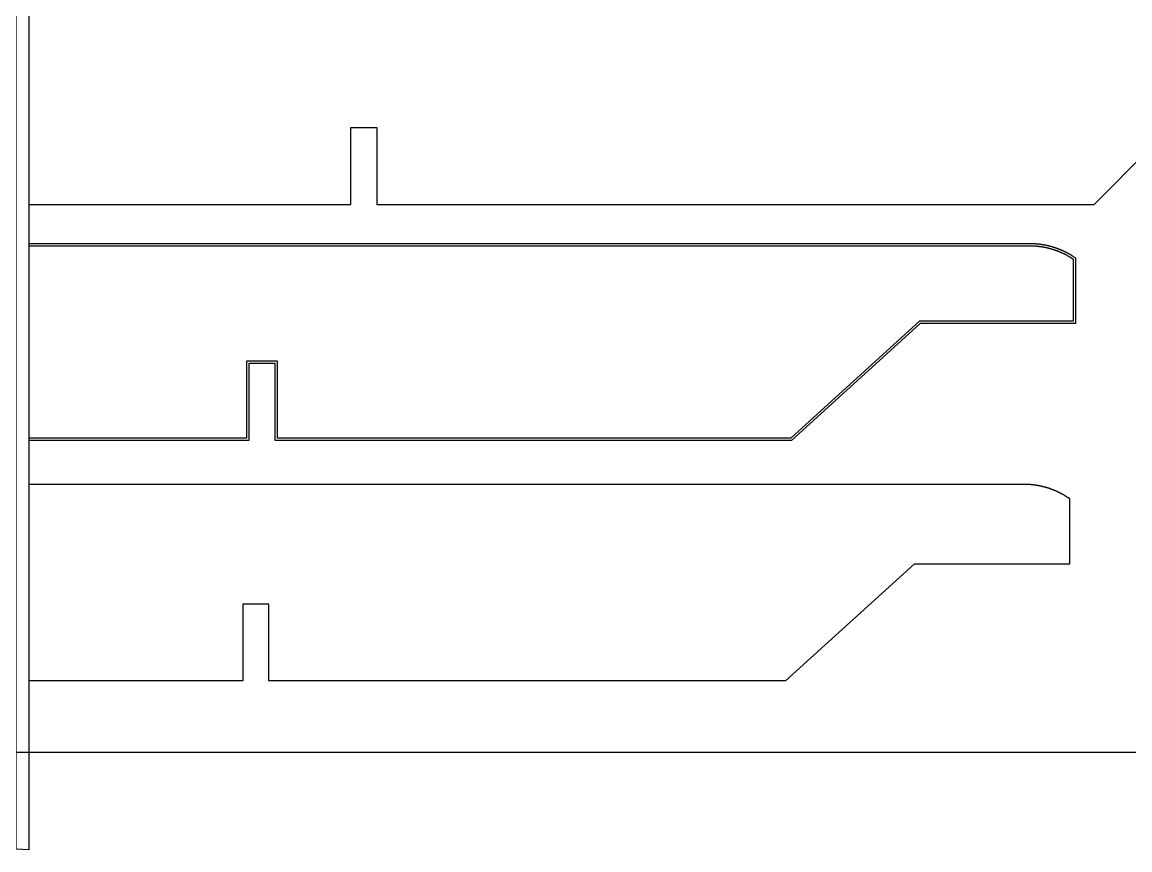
# Model space of a CAD drawing. Header units: inches. Extents: x -1514 to 1282, y -2074 to 286.
# Drawn here: x -769.04 to -754.63, y -1613.47 to -1602.71 of the extents above; entities that cross this region are included whole.
import ezdxf

# ---------------------------------------------------------------- set-up
doc = ezdxf.new("R2010")
doc.units = ezdxf.units.IN
doc.header["$LTSCALE"] = 0.1
doc.header["$MEASUREMENT"] = 0
doc.layers.add('pic', color=1, linetype='Continuous')

msp = doc.modelspace()

# ---------------------------------------------------------------- linework, layer by layer
at = {"color": 7, "linetype": 'Continuous', "lineweight": 25}
for points in [[(-768.95181, -1605.08432), (-764.76386, -1605.08432), (-764.76386, -1604.08432), (-764.42386, -1604.08432), (-764.42386, -1605.08432), (-755.09797, -1605.08432), (-754.38386, -1604.37021)], [(-768.95173, -1605.5908), (-755.93649, -1605.5908), (-755.9317, -1605.59081), (-755.92688, -1605.59084), (-755.92206, -1605.5909), (-755.91723, -1605.59098), (-755.91241, -1605.59108), (-755.90758, -1605.59121), (-755.90275, -1605.59135), (-755.89792, -1605.59152), (-755.89309, -1605.59172), (-755.88827, -1605.59193), (-755.88344, -1605.59217), (-755.87861, -1605.59243), (-755.87378, -1605.59271), (-755.86895, -1605.59301), (-755.86412, -1605.59334), (-755.8593, -1605.59369), (-755.85447, -1605.59406), (-755.84964, -1605.59446), (-755.84482, -1605.59487), (-755.84, -1605.59531), (-755.83517, -1605.59577), (-755.83035, -1605.59626), (-755.82554, -1605.59676), (-755.82072, -1605.59729), (-755.8159, -1605.59784), (-755.81109, -1605.59841), (-755.80628, -1605.599), (-755.80147, -1605.59962), (-755.79666, -1605.60026), (-755.79186, -1605.60092), (-755.78706, -1605.6016), (-755.78226, -1605.60231), (-755.77747, -1605.60303), (-755.77268, -1605.60378), (-755.76789, -1605.60455), (-755.76311, -1605.60535), (-755.75832, -1605.60616), (-755.75355, -1605.607), (-755.74877, -1605.60785), (-755.74401, -1605.60873), (-755.73924, -1605.60964), (-755.73448, -1605.61056), (-755.72973, -1605.61151), (-755.72497, -1605.61247), (-755.72023, -1605.61346), (-755.71549, -1605.61447), (-755.71075, -1605.61551), (-755.70602, -1605.61656), (-755.70129, -1605.61764), (-755.69657, -1605.61874), (-755.69186, -1605.61986), (-755.68715, -1605.621), (-755.68245, -1605.62216), (-755.67775, -1605.62335), (-755.67306, -1605.62455), (-755.66838, -1605.62578), (-755.6637, -1605.62703), (-755.65903, -1605.6283), (-755.65437, -1605.62959), (-755.64971, -1605.63091), (-755.64506, -1605.63224), (-755.64042, -1605.6336), (-755.63579, -1605.63498), (-755.63116, -1605.63638), (-755.62654, -1605.6378), (-755.62193, -1605.63924), (-755.61733, -1605.64071), (-755.61273, -1605.64219), (-755.60815, -1605.6437), (-755.60357, -1605.64523), (-755.599, -1605.64678), (-755.59445, -1605.64835), (-755.59216, -1605.64915), (-755.58985, -1605.64996), (-755.5853, -1605.65157), (-755.58074, -1605.65322), (-755.57618, -1605.65489), (-755.57163, -1605.65658), (-755.56709, -1605.65829), (-755.56255, -1605.66002), (-755.55802, -1605.66178), (-755.5535, -1605.66356), (-755.54899, -1605.66535), (-755.54448, -1605.66717), (-755.53999, -1605.66902), (-755.5355, -1605.67088), (-755.53102, -1605.67276), (-755.52654, -1605.67467), (-755.52208, -1605.6766), (-755.51762, -1605.67855), (-755.51318, -1605.68052), (-755.50874, -1605.68251), (-755.50431, -1605.68452), (-755.49989, -1605.68655), (-755.49548, -1605.68861), (-755.49108, -1605.69068), (-755.48669, -1605.69278), (-755.4823, -1605.6949), (-755.47793, -1605.69703), (-755.47357, -1605.69919), (-755.46922, -1605.70137), (-755.46488, -1605.70357), (-755.46054, -1605.70579), (-755.45622, -1605.70803), (-755.45191, -1605.71029), (-755.44761, -1605.71257), (-755.44333, -1605.71487), (-755.43905, -1605.71719), (-755.43478, -1605.71953), (-755.43053, -1605.72189), (-755.42628, -1605.72427), (-755.42205, -1605.72667), (-755.41783, -1605.72909), (-755.41363, -1605.73153), (-755.40943, -1605.73399), (-755.40525, -1605.73646), (-755.40108, -1605.73896), (-755.39692, -1605.74148), (-755.39277, -1605.74402), (-755.38864, -1605.74658), (-755.38452, -1605.74915), (-755.38041, -1605.75175), (-755.37632, -1605.75436), (-755.37224, -1605.75699), (-755.36817, -1605.75965), (-755.36412, -1605.76232), (-755.36008, -1605.76501), (-755.35605, -1605.76772), (-755.33897, -1605.77934), (-755.33897, -1606.63079), (-757.35738, -1606.63079), (-759.03033, -1608.1508), (-765.74807, -1608.1508), (-765.74807, -1607.1508), (-766.08807, -1607.1508), (-766.08807, -1608.1508), (-768.9513, -1608.1508)], [(-768.95172, -1605.6208), (-755.93652, -1605.6208), (-755.93184, -1605.62081), (-755.92716, -1605.62084), (-755.92248, -1605.6209), (-755.9178, -1605.62097), (-755.91311, -1605.62107), (-755.90842, -1605.62119), (-755.90374, -1605.62134), (-755.89905, -1605.6215), (-755.89436, -1605.62169), (-755.88967, -1605.6219), (-755.88498, -1605.62213), (-755.88029, -1605.62238), (-755.8756, -1605.62265), (-755.87091, -1605.62295), (-755.86622, -1605.62327), (-755.86153, -1605.62361), (-755.85684, -1605.62397), (-755.85216, -1605.62435), (-755.84747, -1605.62476), (-755.84278, -1605.62518), (-755.8381, -1605.62563), (-755.83342, -1605.6261), (-755.82873, -1605.62659), (-755.82405, -1605.6271), (-755.81938, -1605.62764), (-755.8147, -1605.62819), (-755.81002, -1605.62877), (-755.80535, -1605.62937), (-755.80068, -1605.62999), (-755.79602, -1605.63063), (-755.79135, -1605.63129), (-755.78669, -1605.63198), (-755.78203, -1605.63268), (-755.77738, -1605.63341), (-755.77272, -1605.63416), (-755.76808, -1605.63493), (-755.76343, -1605.63572), (-755.75879, -1605.63653), (-755.75415, -1605.63737), (-755.74952, -1605.63822), (-755.74489, -1605.6391), (-755.74026, -1605.64), (-755.73564, -1605.64092), (-755.73103, -1605.64186), (-755.72642, -1605.64282), (-755.72181, -1605.6438), (-755.71721, -1605.6448), (-755.71262, -1605.64583), (-755.70802, -1605.64687), (-755.70344, -1605.64794), (-755.69886, -1605.64903), (-755.69429, -1605.65014), (-755.68972, -1605.65127), (-755.68516, -1605.65242), (-755.6806, -1605.65359), (-755.67606, -1605.65478), (-755.67151, -1605.65599), (-755.66698, -1605.65723), (-755.66245, -1605.65848), (-755.65793, -1605.65976), (-755.65342, -1605.66106), (-755.64891, -1605.66237), (-755.64441, -1605.66371), (-755.63992, -1605.66507), (-755.63543, -1605.66645), (-755.63096, -1605.66785), (-755.62649, -1605.66927), (-755.62203, -1605.67072), (-755.61758, -1605.67218), (-755.61314, -1605.67366), (-755.6087, -1605.67517), (-755.60428, -1605.67669), (-755.60206, -1605.67746), (-755.59984, -1605.67824), (-755.59541, -1605.67982), (-755.59098, -1605.68142), (-755.58656, -1605.68304), (-755.58214, -1605.68468), (-755.57773, -1605.68634), (-755.57333, -1605.68802), (-755.56893, -1605.68972), (-755.56455, -1605.69145), (-755.56016, -1605.6932), (-755.55579, -1605.69496), (-755.55142, -1605.69675), (-755.54707, -1605.69856), (-755.54271, -1605.70039), (-755.53837, -1605.70224), (-755.53404, -1605.70411), (-755.52971, -1605.70601), (-755.52539, -1605.70792), (-755.52108, -1605.70985), (-755.51678, -1605.71181), (-755.51249, -1605.71378), (-755.50821, -1605.71577), (-755.50393, -1605.71779), (-755.49967, -1605.71982), (-755.49542, -1605.72188), (-755.49117, -1605.72395), (-755.48693, -1605.72605), (-755.48271, -1605.72816), (-755.47849, -1605.7303), (-755.47429, -1605.73245), (-755.47009, -1605.73463), (-755.46591, -1605.73682), (-755.46173, -1605.73904), (-755.45757, -1605.74127), (-755.45342, -1605.74352), (-755.44927, -1605.74579), (-755.44514, -1605.74809), (-755.44102, -1605.7504), (-755.43692, -1605.75273), (-755.43282, -1605.75508), (-755.42874, -1605.75744), (-755.42466, -1605.75983), (-755.4206, -1605.76224), (-755.41655, -1605.76466), (-755.41252, -1605.76711), (-755.40849, -1605.76957), (-755.40448, -1605.77205), (-755.40048, -1605.77455), (-755.3965, -1605.77707), (-755.39253, -1605.77961), (-755.38857, -1605.78216), (-755.38462, -1605.78473), (-755.38069, -1605.78733), (-755.37677, -1605.78994), (-755.37287, -1605.79257), (-755.36897, -1605.79521), (-755.36897, -1606.60079), (-757.36897, -1606.60079), (-759.04192, -1608.1208), (-765.71807, -1608.1208), (-765.71807, -1607.1208), (-766.11807, -1607.1208), (-766.11807, -1608.1208), (-768.95131, -1608.1208)], [(-768.95121, -1608.71812), (-756.01528, -1608.71812), (-756.0105, -1608.71813), (-756.00567, -1608.71816), (-756.00085, -1608.71822), (-755.99602, -1608.7183), (-755.9912, -1608.7184), (-755.98637, -1608.71852), (-755.98154, -1608.71867), (-755.97672, -1608.71884), (-755.97189, -1608.71903), (-755.96706, -1608.71925), (-755.96223, -1608.71948), (-755.9574, -1608.71974), (-755.95257, -1608.72003), (-755.94774, -1608.72033), (-755.94292, -1608.72066), (-755.93809, -1608.72101), (-755.93326, -1608.72138), (-755.92844, -1608.72177), (-755.92361, -1608.72219), (-755.91879, -1608.72263), (-755.91397, -1608.72309), (-755.90915, -1608.72357), (-755.90433, -1608.72408), (-755.89951, -1608.72461), (-755.8947, -1608.72515), (-755.88988, -1608.72573), (-755.88507, -1608.72632), (-755.88026, -1608.72694), (-755.87546, -1608.72758), (-755.87065, -1608.72824), (-755.86585, -1608.72892), (-755.86106, -1608.72962), (-755.85626, -1608.73035), (-755.85147, -1608.7311), (-755.84668, -1608.73187), (-755.8419, -1608.73266), (-755.83712, -1608.73348), (-755.83234, -1608.73431), (-755.82757, -1608.73517), (-755.8228, -1608.73605), (-755.81803, -1608.73695), (-755.81327, -1608.73788), (-755.80852, -1608.73882), (-755.80377, -1608.73979), (-755.79902, -1608.74078), (-755.79428, -1608.74179), (-755.78954, -1608.74282), (-755.78481, -1608.74388), (-755.78009, -1608.74495), (-755.77537, -1608.74605), (-755.77065, -1608.74717), (-755.76594, -1608.74831), (-755.76124, -1608.74948), (-755.75655, -1608.75066), (-755.75186, -1608.75187), (-755.74717, -1608.7531), (-755.7425, -1608.75435), (-755.73783, -1608.75562), (-755.73316, -1608.75691), (-755.72851, -1608.75822), (-755.72386, -1608.75956), (-755.71921, -1608.76092), (-755.71458, -1608.7623), (-755.70995, -1608.7637), (-755.70533, -1608.76512), (-755.70072, -1608.76656), (-755.69612, -1608.76802), (-755.69152, -1608.76951), (-755.68694, -1608.77102), (-755.68236, -1608.77255), (-755.67779, -1608.7741), (-755.67325, -1608.77566), (-755.67095, -1608.77646), (-755.66864, -1608.77727), (-755.66409, -1608.77889), (-755.65953, -1608.78054), (-755.65497, -1608.7822), (-755.65042, -1608.78389), (-755.64588, -1608.78561), (-755.64134, -1608.78734), (-755.63682, -1608.78909), (-755.6323, -1608.79087), (-755.62778, -1608.79267), (-755.62328, -1608.79449), (-755.61878, -1608.79633), (-755.61429, -1608.7982), (-755.60981, -1608.80008), (-755.60534, -1608.80199), (-755.60087, -1608.80392), (-755.59642, -1608.80586), (-755.59197, -1608.80783), (-755.58753, -1608.80983), (-755.5831, -1608.81184), (-755.57868, -1608.81387), (-755.57427, -1608.81592), (-755.56987, -1608.818), (-755.56548, -1608.8201), (-755.5611, -1608.82221), (-755.55672, -1608.82435), (-755.55236, -1608.82651), (-755.54801, -1608.82869), (-755.54367, -1608.83088), (-755.53934, -1608.8331), (-755.53502, -1608.83534), (-755.53071, -1608.8376), (-755.52641, -1608.83988), (-755.52212, -1608.84218), (-755.51784, -1608.8445), (-755.51358, -1608.84684), (-755.50932, -1608.8492), (-755.50508, -1608.85158), (-755.50085, -1608.85398), (-755.49663, -1608.8564), (-755.49242, -1608.85884), (-755.48822, -1608.8613), (-755.48404, -1608.86378), (-755.47987, -1608.86628), (-755.47571, -1608.8688), (-755.47156, -1608.87133), (-755.46743, -1608.87389), (-755.46331, -1608.87647), (-755.45921, -1608.87906), (-755.45511, -1608.88168), (-755.45103, -1608.88431), (-755.44696, -1608.88696), (-755.44291, -1608.88964), (-755.43887, -1608.89233), (-755.43485, -1608.89504), (-755.41777, -1608.90665), (-755.41777, -1609.7581), (-757.43617, -1609.7581), (-759.10912, -1611.27812), (-765.82686, -1611.27812), (-765.82686, -1610.27812), (-766.16686, -1610.27812), (-766.16686, -1611.27812), (-768.95078, -1611.27812)]]:
    msp.add_lwpolyline(points, dxfattribs=at)
at = {"layer": 'pic'}
msp.add_lwpolyline([(-769.12291, -1568.92544), (-768.95785, -1568.93263), (-768.95041, -1613.47314), (-769.11548, -1613.46595)], close=True, dxfattribs=at)
at = {"layer": 'pic', "color": 1}
msp.add_lwpolyline([(-819.49842, -1612.20503), (-705.99842, -1612.20503), (-705.99842, -1569.20503), (-819.49842, -1569.20503)], close=True, dxfattribs=at)

doc.saveas('drawing.dxf')
